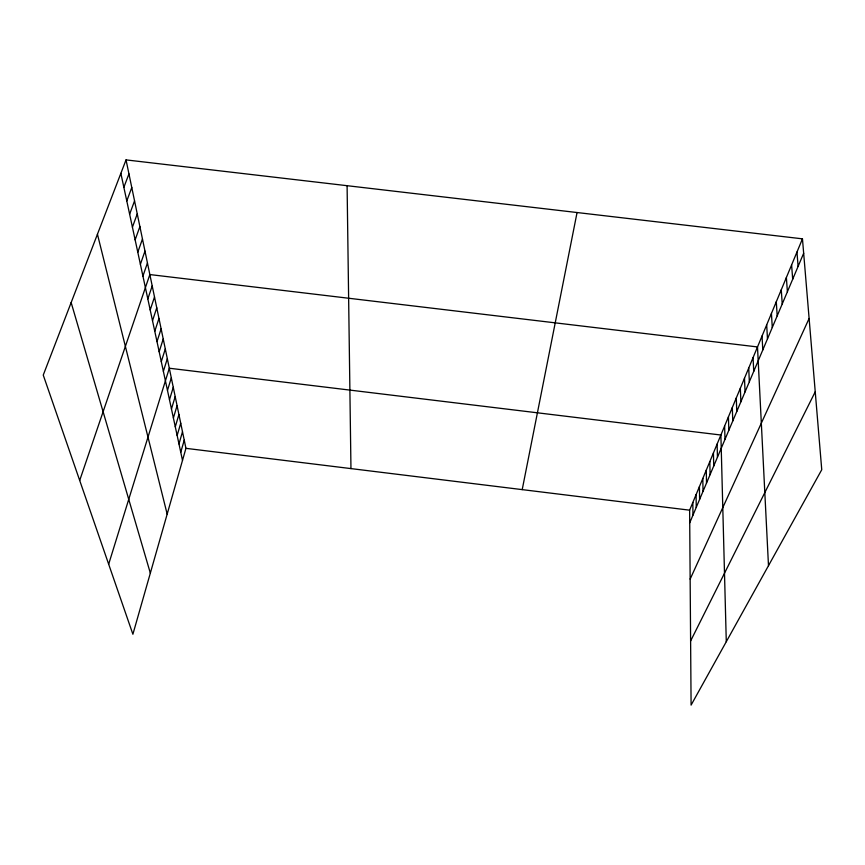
<?xml version="1.0" encoding="UTF-8"?>
<svg xmlns="http://www.w3.org/2000/svg" width="865" height="865" viewBox="0 0 865 865"><rect width="100%" height="100%" fill="white"/><g stroke="black" fill="none" stroke-linecap="round" stroke-linejoin="round"><path stroke-width="1.3" d="M522.211 489.622L577.063 212.531M126.041 159.895L185.943 448.34L132.896 634.25L43.25 375.086L126.041 159.895L802.461 238.837L821.75 469.727L691.092 705.105L689.632 510.177L802.461 238.837M180.753 452.233L184.245 440.123M178.969 443.918L182.504 431.754M177.152 435.441L180.731 423.212M175.292 426.791L178.914 414.508M173.4 417.968L177.076 405.62M171.465 408.961L175.195 396.559M169.486 399.771L173.27 387.304M167.475 390.385L171.313 377.864M108.666 564.207L169.313 368.231L720.891 435.019L726.286 641.7M163.377 371.312L167.323 358.672M161.29 361.613L165.302 348.93M159.171 351.72L163.236 338.972M156.998 341.61L161.117 328.808M154.781 331.284L158.965 318.417M152.51 320.72L156.76 307.81M150.196 309.94L154.511 296.976M147.828 298.912L152.208 285.893M79.699 480.443L149.85 274.562L757.502 346.941L768.488 565.678M142.92 276.097L147.45 262.971M140.389 264.29L144.985 251.12M137.794 252.212L142.465 239M135.135 239.854L139.892 226.587M132.421 227.192L137.254 213.882M129.631 214.217L134.551 200.875M126.777 200.94L131.783 187.543M123.857 187.316L128.95 173.887M689.729 522.795L803.661 253.261M690.151 579.118L809.11 318.482M690.616 640.976L815.241 391.791M185.943 448.34L689.632 510.177M71.157 302.555L150.337 573.138M97.442 234.231L167.172 514.145M120.862 173.368L182.504 460.385M796.968 252.05L798.103 266.409M791.605 264.939L792.686 279.233M786.382 277.503L787.388 291.754M781.279 289.775L782.23 303.961M776.294 301.755L777.192 315.876M771.439 313.444L772.283 327.5M766.682 324.872L767.482 338.864M762.043 336.031L762.789 349.957M753.069 357.613L753.729 371.399M748.733 368.036L749.339 381.768M744.495 378.232L745.057 391.899M740.354 388.212L740.873 401.803M736.288 397.976L736.775 411.502M732.32 407.534L732.763 420.985M728.427 416.887L728.838 430.273M724.621 426.045L725 439.366M717.128 444.069L717.442 457.25M713.441 452.936L713.722 466.04M709.83 461.618L710.079 474.658M706.294 470.117L706.51 483.092M702.823 478.453L703.018 491.352M347.092 185.694L350.963 468.592M699.428 486.617L699.601 499.451M696.098 494.629L696.238 507.387M692.833 502.479L692.952 515.162"/></g></svg>
